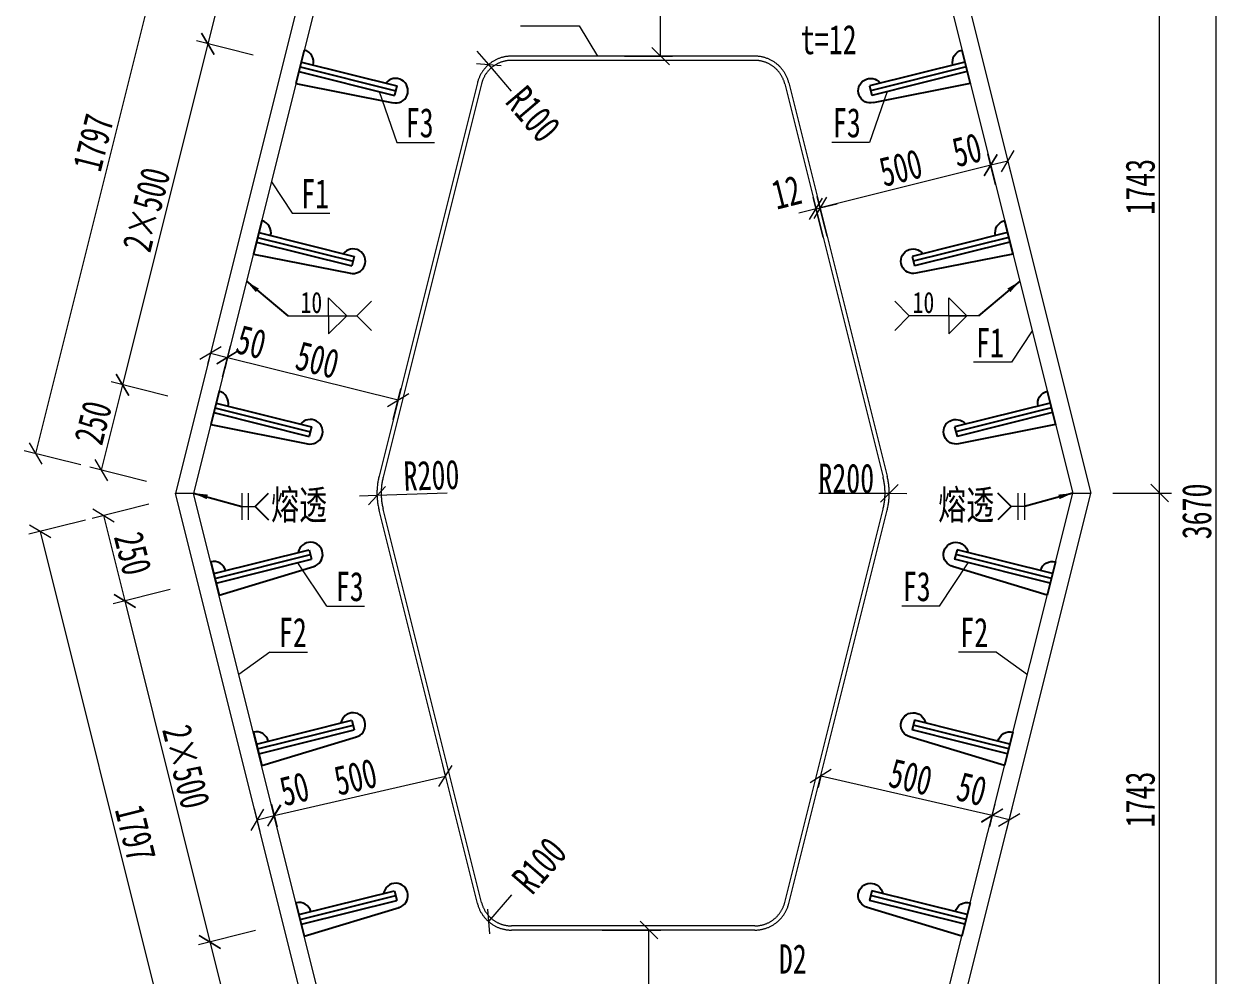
# Model space of a CAD drawing. Header units: millimetres. Extents: x -450182 to -147179, y 306993 to 695793.
# Drawn here: x -408475 to -405051, y 360109 to 362817 of the extents above; entities that cross this region are included whole.
import ezdxf
from ezdxf.enums import TextEntityAlignment as Align

# ---------------------------------------------------------------- set-up
doc = ezdxf.new("R2010")
doc.units = ezdxf.units.MM
doc.header["$PDMODE"] = 34
doc.linetypes.add('CENTER2', pattern=[28.575, 19.05, -3.175, 3.175, -3.175])
doc.layers.get('Defpoints').update_dxf_attribs({"color": 8})
for name, color, linetype, lineweight in [('标注', 4, 'Continuous', 13), ('横隔板', 6, 'CENTER2', 18), ('细实线', 4, 'Continuous', 15), ('钢板粗线', 1, 'Continuous', 25)]:
    doc.layers.add(name, color=color, linetype=linetype, lineweight=lineweight)
doc.layers.add('焊缝', color=7, linetype='Continuous')
doc.styles.add('111', font='仿宋_GB2312.ttf', dxfattribs={"width": 0.7})
doc.styles.add('SMEDI', font='仿宋_GB2312.ttf', dxfattribs={"width": 0.75})
doc.styles.get("Standard").update_dxf_attribs({"font": '仿宋_GB2312.ttf'})
doc.dimstyles.new('200', dxfattribs={"dimscale": 0, "dimtxt": 2.5, "dimasz": 1.5, "dimexe": 1, "dimexo": 1, "dimgap": 0.4, "dimtad": 1, "dimdec": 0, "dimdsep": 46, "dimtxsty": '111', "dimblk": 'OBLIQUE', "dimcen": 0, "dimclrd": 256, "dimclre": 256, "dimclrt": 256, "dimadec": 1, "dimazin": 2, "dimtfac": 1, "dimtdec": 0, "dimtmove": 2, "dimatfit": 3, "dimfxl": 4, "dimfxlon": 1, "dimtolj": 1, "dimlwd": -1, "dimlwe": -1, "dimarcsym": 0})
doc.dimstyles.new('MSteel_1.0_1.0', dxfattribs={"dimtxt": 3, "dimasz": 1.2, "dimexe": 1, "dimexo": 1, "dimgap": 1, "dimtad": 3, "dimtoh": 1, "dimdec": 0, "dimzin": 0, "dimdsep": 46, "dimtxsty": 'Standard', "dimblk": 'ARCHTICK', "dimcen": 0.09, "dimclrd": 3, "dimclre": 3, "dimadec": 0, "dimazin": 0, "dimtfac": 1, "dimtdec": 4, "dimtofl": 0, "dimtmove": 0, "dimatfit": 3, "dimfxl": 1, "dimtolj": 1, "dimtzin": 0, "dimarcsym": 0})

# ---------------------------------------------------------------- blocks, each defined once
blk = doc.blocks.new('_Oblique')
at = {"color": 0, "linetype": 'ByBlock', "lineweight": -2}
blk.add_line((-0.5, -0.5), (0.5, 0.5), dxfattribs=at)
blk = doc.blocks.new('*D693')
at = {"layer": 'Defpoints', "color": 0, "transparency": 16777216}
for p in [(-407637.2, 363635), (-407637.2, 363412.1), (-407992.8, 361668.7)]:
    blk.add_point(p, dxfattribs=at)
at = {"layer": '细实线', "transparency": 16777216}
for p, q in [((-407992.8, 363501.7), (-407992.8, 363668.3)), ((-407637.2, 363501.7), (-407637.2, 363668.3)), ((-407992.8, 363635), (-407637.2, 363635))]:
    blk.add_line(p, q, dxfattribs=at)
at = {"layer": '细实线', "transparency": 16777216, "xscale": 49.99999999999995, "yscale": 49.99999999999995, "zscale": 49.99999999999995, "rotation": 180}
blk.add_blockref('_Oblique', (-407992.8, 363635), dxfattribs=at)
at = {"layer": '细实线', "transparency": 16777216, "xscale": 49.99999999999995, "yscale": 49.99999999999995, "zscale": 49.99999999999995}
blk.add_blockref('_Oblique', (-407637.2, 363635), dxfattribs=at)
at = {"layer": '细实线', "transparency": 16777216, "insert": (-407815, 363690), "char_height": 83.33, "attachment_point": 5, "style": '111'}
blk.add_mtext('\\A1;356', dxfattribs=at)
blk = doc.blocks.new('*D694')
at = {"layer": 'Defpoints', "color": 0, "transparency": 16777216}
for p in [(-405492.9, 363635), (-405848.7, 363412.1), (-405492.9, 361669.1)]:
    blk.add_point(p, dxfattribs=at)
at = {"layer": '细实线', "transparency": 16777216}
for p, q in [((-405848.7, 363501.7), (-405848.7, 363668.3)), ((-405492.9, 363501.7), (-405492.9, 363668.3)), ((-405848.7, 363635), (-405492.9, 363635))]:
    blk.add_line(p, q, dxfattribs=at)
at = {"layer": '细实线', "transparency": 16777216, "xscale": 49.99999999999995, "yscale": 49.99999999999995, "zscale": 49.99999999999995, "rotation": 180}
blk.add_blockref('_Oblique', (-405848.7, 363635), dxfattribs=at)
at = {"layer": '细实线', "transparency": 16777216, "xscale": 49.99999999999995, "yscale": 49.99999999999995, "zscale": 49.99999999999995}
blk.add_blockref('_Oblique', (-405492.9, 363635), dxfattribs=at)
at = {"layer": '细实线', "transparency": 16777216, "insert": (-405670.8, 363690), "char_height": 83.33, "attachment_point": 5, "style": '111'}
blk.add_mtext('\\A1;356', dxfattribs=at)
blk = doc.blocks.new('*D695')
at = {"layer": 'Defpoints', "color": 0, "transparency": 16777216}
for p in [(-405492.9, 361482.6), (-405245.6, 361482.6), (-405928.7, 359739.6)]:
    blk.add_point(p, dxfattribs=at)
at = {"layer": '细实线', "transparency": 16777216}
for p, q in [((-405378.9, 361482.6), (-405212.3, 361482.6)), ((-405245.6, 359739.6), (-405245.6, 361482.6)), ((-405378.9, 359739.6), (-405212.3, 359739.6))]:
    blk.add_line(p, q, dxfattribs=at)
at = {"layer": '细实线', "transparency": 16777216, "xscale": 49.99999999999995, "yscale": 49.99999999999995, "zscale": 49.99999999999995}
for p, rotation in [((-405245.6, 361482.6), 90), ((-405245.6, 359739.6), 270)]:
    blk.add_blockref('_Oblique', p, dxfattribs=dict(at, rotation=rotation))
at = {"layer": '细实线', "transparency": 16777216, "insert": (-405300.6, 360611.1), "char_height": 83.33, "attachment_point": 5, "rotation": 90, "style": '111'}
blk.add_mtext('\\A1;1743', dxfattribs=at)
blk = doc.blocks.new('*D696')
at = {"layer": 'Defpoints', "color": 0, "transparency": 16777216}
for p in [(-405928.7, 363225.6), (-405245.6, 363225.6), (-405492.9, 361482.6)]:
    blk.add_point(p, dxfattribs=at)
at = {"layer": '细实线', "transparency": 16777216}
for p, q in [((-405378.9, 363225.6), (-405212.3, 363225.6)), ((-405245.6, 361482.6), (-405245.6, 363225.6)), ((-405378.9, 361482.6), (-405212.3, 361482.6))]:
    blk.add_line(p, q, dxfattribs=at)
at = {"layer": '细实线', "transparency": 16777216, "xscale": 49.99999999999995, "yscale": 49.99999999999995, "zscale": 49.99999999999995}
for p, rotation in [((-405245.6, 363225.6), 90), ((-405245.6, 361482.6), 270)]:
    blk.add_blockref('_Oblique', p, dxfattribs=dict(at, rotation=rotation))
at = {"layer": '细实线', "transparency": 16777216, "insert": (-405300.6, 362354.1), "char_height": 83.33, "attachment_point": 5, "rotation": 90, "style": '111'}
blk.add_mtext('\\A1;1743', dxfattribs=at)
blk = doc.blocks.new('*D744')
at = {"layer": 'Defpoints', "color": 0, "transparency": 16777216}
for p in [(-406801, 363225.6), (-406664.6, 363225.6), (-406801, 362725.6)]:
    blk.add_point(p, dxfattribs=at)
at = {"layer": '细实线', "transparency": 16777216}
for p, q in [((-406767.6, 363225.6), (-406631.3, 363225.6)), ((-406664.6, 362725.6), (-406664.6, 363225.6)), ((-406767.6, 362725.6), (-406631.3, 362725.6))]:
    blk.add_line(p, q, dxfattribs=at)
at = {"layer": '细实线', "transparency": 16777216, "xscale": 49.99999999999995, "yscale": 49.99999999999995, "zscale": 49.99999999999995}
for p, rotation in [((-406664.6, 363225.6), 90), ((-406664.6, 362725.6), 270)]:
    blk.add_blockref('_Oblique', p, dxfattribs=dict(at, rotation=rotation))
at = {"layer": '细实线', "transparency": 16777216, "insert": (-406719.6, 362975.6), "char_height": 83.33, "attachment_point": 5, "rotation": 90, "style": '111'}
blk.add_mtext('\\A1;500', dxfattribs=at)
blk = doc.blocks.new('*D746')
at = {"layer": 'Defpoints', "color": 0, "transparency": 16777216}
for p in [(-406883.9, 360239.6), (-406697.8, 360239.6), (-406883.9, 359739.6)]:
    blk.add_point(p, dxfattribs=at)
at = {"layer": '细实线', "transparency": 16777216}
for p, q in [((-406831.2, 360239.6), (-406664.5, 360239.6)), ((-406697.8, 359739.6), (-406697.8, 360239.6)), ((-406831.2, 359739.6), (-406664.5, 359739.6))]:
    blk.add_line(p, q, dxfattribs=at)
at = {"layer": '细实线', "transparency": 16777216, "xscale": 49.99999999999995, "yscale": 49.99999999999995, "zscale": 49.99999999999995}
for p, rotation in [((-406697.8, 360239.6), 90), ((-406697.8, 359739.6), 270)]:
    blk.add_blockref('_Oblique', p, dxfattribs=dict(at, rotation=rotation))
at = {"layer": '细实线', "transparency": 16777216, "insert": (-406752.8, 359989.6), "char_height": 83.33, "attachment_point": 5, "rotation": 90, "style": '111'}
blk.add_mtext('\\A1;500', dxfattribs=at)
blk = doc.blocks.new('*D770')
at = {"layer": 'Defpoints', "color": 0, "transparency": 16777216}
for p in [(-407940.2, 361899.8), (-407896.4, 361868.8), (-407891.7, 361887.7)]:
    blk.add_point(p, dxfattribs=at)
at = {"layer": '细实线', "transparency": 16777216}
for p, q in [((-407944.9, 361880.9), (-407953, 361848.6)), ((-407944.9, 361880.9), (-407896.4, 361868.8)), ((-407896.4, 361868.8), (-407904.4, 361836.5))]:
    blk.add_line(p, q, dxfattribs=at)
at = {"layer": '细实线', "transparency": 16777216, "xscale": 50, "yscale": 50, "zscale": 50}
for p, rotation in [((-407944.9, 361880.9), 165.9637565320735), ((-407896.4, 361868.8), 345.9637565320735)]:
    blk.add_blockref('_Oblique', p, dxfattribs=dict(at, rotation=rotation))
at = {"layer": '细实线', "transparency": 16777216, "insert": (-407828.8, 361912.4), "char_height": 83.33, "attachment_point": 5, "rotation": 345.9638, "style": '111'}
blk.add_mtext('\\A1;50', dxfattribs=at)
blk = doc.blocks.new('*D771')
at = {"layer": 'Defpoints', "color": 0, "transparency": 16777216}
for p in [(-407779.7, 360629.8), (-407828.2, 360617.7), (-407763.6, 360565.4)]:
    blk.add_point(p, dxfattribs=at)
at = {"layer": '细实线', "transparency": 16777216}
for p, q in [((-407771.6, 360597.5), (-407755.6, 360533.1)), ((-407820.1, 360585.3), (-407804.1, 360521)), ((-407812.1, 360553.3), (-407763.6, 360565.4))]:
    blk.add_line(p, q, dxfattribs=at)
at = {"layer": '细实线', "transparency": 16777216, "xscale": 50, "yscale": 50, "zscale": 50}
for p, rotation in [((-407763.6, 360565.4), 14.03624346797501), ((-407812.1, 360553.3), 194.036243467975)]:
    blk.add_blockref('_Oblique', p, dxfattribs=dict(at, rotation=rotation))
at = {"layer": '细实线', "transparency": 16777216, "insert": (-407706.1, 360640.9), "char_height": 83.33, "attachment_point": 5, "rotation": 14.0362, "style": '111'}
blk.add_mtext('\\A1;50', dxfattribs=at)
blk = doc.blocks.new('28-280加劲 有过焊孔')
at = {"layer": 'Defpoints'}
blk.add_line((0, 0), (0, -280), dxfattribs=at)
at = {"layer": '钢板粗线'}
for p, q in [((49, 0), (-49, 0)), ((-49, 0), (-35, -281.2)), ((-14, 0), (-14, -280)), ((14, 0), (14, -280)), ((14, -280), (-14, -280))]:
    blk.add_line(p, q, dxfattribs=at)
for centre, start, end in [((14, 0), 270, 0), ((0, -280), 180, 66.4218)]:
    blk.add_arc(centre, 35, start, end, dxfattribs=at)
blk = doc.blocks.new('*D772')
at = {"layer": 'Defpoints', "color": 0, "transparency": 16777216}
for p in [(-407276.3, 360677.6), (-407276.3, 360677.6), (-407763.6, 360565.4)]:
    blk.add_point(p, dxfattribs=at)
at = {"layer": '细实线', "transparency": 16777216}
for p, q in [((-407276.3, 360677.6), (-407283.8, 360710.1)), ((-407763.6, 360565.4), (-407276.3, 360677.6)), ((-407763.6, 360565.4), (-407771.1, 360597.9))]:
    blk.add_line(p, q, dxfattribs=at)
at = {"layer": '细实线', "transparency": 16777216, "xscale": 49.99999999999995, "yscale": 49.99999999999995, "zscale": 49.99999999999995}
for p, rotation in [((-407276.3, 360677.6), 12.96835981624761), ((-407763.6, 360565.4), 192.9683598162476)]:
    blk.add_blockref('_Oblique', p, dxfattribs=dict(at, rotation=rotation))
at = {"layer": '细实线', "transparency": 16777216, "insert": (-407532.3, 360675.1), "char_height": 83.33, "attachment_point": 5, "rotation": 12.9684, "style": '111'}
blk.add_mtext('\\A1;500', dxfattribs=at)
blk = doc.blocks.new('*D773')
at = {"layer": 'Defpoints', "color": 0, "transparency": 16777216}
for p in [(-407918.3, 361781.1), (-407411.3, 361747.6), (-407433.2, 361659.8)]:
    blk.add_point(p, dxfattribs=at)
at = {"layer": '标注', "transparency": 16777216}
for p, q in [((-407910.2, 361813.4), (-407888.3, 361901.2)), ((-407896.4, 361868.8), (-407411.3, 361747.6)), ((-407425.1, 361692.1), (-407403.2, 361779.9))]:
    blk.add_line(p, q, dxfattribs=at)
at = {"layer": '标注', "transparency": 16777216, "xscale": 49.99999999999987, "yscale": 49.99999999999987, "zscale": 49.99999999999987}
for p, rotation in [((-407896.4, 361868.8), 165.9637565320751), ((-407411.3, 361747.6), 345.9637565320751)]:
    blk.add_blockref('_Oblique', p, dxfattribs=dict(at, rotation=rotation))
at = {"layer": '标注', "transparency": 16777216, "insert": (-407640.5, 361861.5), "char_height": 83.33, "attachment_point": 5, "rotation": 345.9638, "style": '111'}
blk.add_mtext('\\A1;500', dxfattribs=at)
blk = doc.blocks.new('*D774')
at = {"layer": 'Defpoints', "color": 0, "transparency": 16777216}
for p in [(-405682.3, 362446), (-405730.8, 362433.9), (-405726, 362415.1)]:
    blk.add_point(p, dxfattribs=at)
at = {"layer": '细实线', "transparency": 16777216}
for p, q in [((-405677.5, 362427.2), (-405726, 362415.1)), ((-405726, 362415.1), (-405718, 362382.7)), ((-405677.5, 362427.2), (-405669.5, 362394.9))]:
    blk.add_line(p, q, dxfattribs=at)
at = {"layer": '细实线', "transparency": 16777216, "xscale": 50, "yscale": 50, "zscale": 50}
for p, rotation in [((-405726, 362415.1), 194.0362434679103), ((-405677.5, 362427.2), 14.03624346791034)]:
    blk.add_blockref('_Oblique', p, dxfattribs=dict(at, rotation=rotation))
at = {"layer": '细实线', "transparency": 16777216, "insert": (-405793.6, 362458.7), "char_height": 83.33, "attachment_point": 5, "rotation": 14.0362, "style": '111'}
blk.add_mtext('\\A1;50', dxfattribs=at)
blk = doc.blocks.new('*D775')
at = {"layer": 'Defpoints', "color": 0, "transparency": 16777216}
for p in [(-405706.1, 360629.8), (-405657.6, 360617.7), (-405722.2, 360565.4)]:
    blk.add_point(p, dxfattribs=at)
at = {"layer": '细实线', "transparency": 16777216}
for p, q in [((-405714.2, 360597.5), (-405730.3, 360533.1)), ((-405673.7, 360553.3), (-405722.2, 360565.4)), ((-405665.7, 360585.3), (-405681.8, 360521))]:
    blk.add_line(p, q, dxfattribs=at)
at = {"layer": '细实线', "transparency": 16777216, "xscale": 50, "yscale": 50, "zscale": 50}
for p, rotation in [((-405722.2, 360565.4), 165.963756532025), ((-405673.7, 360553.3), 345.963756532025)]:
    blk.add_blockref('_Oblique', p, dxfattribs=dict(at, rotation=rotation))
at = {"layer": '细实线', "transparency": 16777216, "insert": (-405779.8, 360640.9), "char_height": 83.33, "attachment_point": 5, "rotation": 345.9638, "style": '111'}
blk.add_mtext('\\A1;50', dxfattribs=at)
blk = doc.blocks.new('*D776')
at = {"layer": 'Defpoints', "color": 0, "transparency": 16777216}
for p in [(-406209.5, 360677.6), (-406209.5, 360677.6), (-405722.2, 360565.4)]:
    blk.add_point(p, dxfattribs=at)
at = {"layer": '细实线', "transparency": 16777216}
for p, q in [((-406209.5, 360677.6), (-406217, 360645.2)), ((-405722.2, 360565.4), (-406209.5, 360677.6)), ((-405722.2, 360565.4), (-405729.7, 360532.9))]:
    blk.add_line(p, q, dxfattribs=at)
at = {"layer": '细实线', "transparency": 16777216, "xscale": 49.99999999999995, "yscale": 49.99999999999995, "zscale": 49.99999999999995}
for p, rotation in [((-406209.5, 360677.6), 167.0316401837524), ((-405722.2, 360565.4), 347.0316401837524)]:
    blk.add_blockref('_Oblique', p, dxfattribs=dict(at, rotation=rotation))
at = {"layer": '细实线', "transparency": 16777216, "insert": (-405953.5, 360675.1), "char_height": 83.33, "attachment_point": 5, "rotation": 347.0316, "style": '111'}
blk.add_mtext('\\A1;500', dxfattribs=at)
blk = doc.blocks.new('*D777')
at = {"layer": 'Defpoints', "color": 0, "transparency": 16777216}
for p in [(-405704.1, 362327.3), (-406211.1, 362293.8), (-406189.2, 362206.1)]:
    blk.add_point(p, dxfattribs=at)
at = {"layer": '标注', "transparency": 16777216}
for p, q in [((-405712.2, 362359.7), (-405734.1, 362447.4)), ((-405726, 362415.1), (-406211.1, 362293.8)), ((-406197.3, 362238.4), (-406219.2, 362326.1))]:
    blk.add_line(p, q, dxfattribs=at)
at = {"layer": '标注', "transparency": 16777216, "xscale": 49.99999999999987, "yscale": 49.99999999999987, "zscale": 49.99999999999987}
for p, rotation in [((-405726, 362415.1), 14.03624346792649), ((-406211.1, 362293.8), 194.0362434679265)]:
    blk.add_blockref('_Oblique', p, dxfattribs=dict(at, rotation=rotation))
at = {"layer": '标注', "transparency": 16777216, "insert": (-405981.9, 362407.8), "char_height": 83.33, "attachment_point": 5, "rotation": 14.0362, "style": '111'}
blk.add_mtext('\\A1;500', dxfattribs=at)
blk = doc.blocks.new('*D789')
at = {"layer": 'Defpoints', "color": 0, "transparency": 16777216}
for p in [(-407689.8, 362695.2), (-408195.1, 361790.8), (-407932.3, 361725.1)]:
    blk.add_point(p, dxfattribs=at)
at = {"layer": '标注', "transparency": 16777216}
for p, q in [((-407952.6, 362761), (-408195.1, 361790.8)), ((-407823.2, 362728.6), (-407984.9, 362769)), ((-408065.8, 361758.5), (-408227.5, 361798.9))]:
    blk.add_line(p, q, dxfattribs=at)
at = {"layer": '标注', "transparency": 16777216, "xscale": 50, "yscale": 50, "zscale": 50}
for p, rotation in [((-407952.6, 362761), 75.96375653227327), ((-408195.1, 361790.8), 255.9637565322733)]:
    blk.add_blockref('_Oblique', p, dxfattribs=dict(at, rotation=rotation))
at = {"layer": '标注', "transparency": 16777216, "insert": (-408127.2, 362289.2), "char_height": 83.33, "attachment_point": 5, "rotation": 75.9638, "style": '111'}
blk.add_mtext('\\A1;2×500', dxfattribs=at)
blk = doc.blocks.new('*D790')
at = {"layer": 'Defpoints', "color": 0, "transparency": 16777216}
for p in [(-407932.3, 361725.1), (-408255.8, 361548.3), (-407992.9, 361482.6)]:
    blk.add_point(p, dxfattribs=at)
at = {"layer": '标注', "transparency": 16777216}
for p, q in [((-408195.1, 361790.8), (-408255.8, 361548.3)), ((-408065.8, 361758.5), (-408227.5, 361798.9)), ((-408126.4, 361515.9), (-408288.1, 361556.4))]:
    blk.add_line(p, q, dxfattribs=at)
at = {"layer": '标注', "transparency": 16777216, "xscale": 50, "yscale": 50, "zscale": 50}
for p, rotation in [((-408195.1, 361790.8), 75.96375653126464), ((-408255.8, 361548.3), 255.9637565312646)]:
    blk.add_blockref('_Oblique', p, dxfattribs=dict(at, rotation=rotation))
at = {"layer": '标注', "transparency": 16777216, "insert": (-408278.8, 361682.9), "char_height": 83.33, "attachment_point": 5, "rotation": 75.9638, "style": '111'}
blk.add_mtext('\\A1;250', dxfattribs=at)
blk = doc.blocks.new('*D791')
at = {"layer": 'Defpoints', "color": 0, "transparency": 16777216}
for p in [(-407992.9, 361482.6), (-407932.3, 361240), (-408188.7, 361175.9)]:
    blk.add_point(p, dxfattribs=at)
at = {"layer": '标注', "transparency": 16777216}
for p, q in [((-408120, 361450.8), (-408281.7, 361410.4)), ((-408249.4, 361418.5), (-408188.7, 361175.9)), ((-408059.4, 361208.3), (-408221.1, 361167.8))]:
    blk.add_line(p, q, dxfattribs=at)
at = {"layer": '标注', "transparency": 16777216, "xscale": 50, "yscale": 50, "zscale": 50}
for p, rotation in [((-408249.4, 361418.5), 104.0362434683342), ((-408188.7, 361175.9), 284.0362434683342)]:
    blk.add_blockref('_Oblique', p, dxfattribs=dict(at, rotation=rotation))
at = {"layer": '标注', "transparency": 16777216, "insert": (-408165.7, 361310.5), "char_height": 83.33, "attachment_point": 5, "rotation": 284.0362, "style": '111'}
blk.add_mtext('\\A1;250', dxfattribs=at)
blk = doc.blocks.new('*D792')
at = {"layer": 'Defpoints', "color": 0, "transparency": 16777216}
for p in [(-407932.3, 361240), (-407689.8, 360269.9), (-407946.2, 360205.8)]:
    blk.add_point(p, dxfattribs=at)
at = {"layer": '标注', "transparency": 16777216}
for p, q in [((-408059.4, 361208.3), (-408221.1, 361167.8)), ((-408188.7, 361175.9), (-407946.2, 360205.8)), ((-407816.8, 360238.1), (-407978.5, 360197.7))]:
    blk.add_line(p, q, dxfattribs=at)
at = {"layer": '标注', "transparency": 16777216, "xscale": 50, "yscale": 50, "zscale": 50}
for p, rotation in [((-408188.7, 361175.9), 104.036243467687), ((-407946.2, 360205.8), 284.0362434676871)]:
    blk.add_blockref('_Oblique', p, dxfattribs=dict(at, rotation=rotation))
at = {"layer": '标注', "transparency": 16777216, "insert": (-408014.1, 360704.2), "char_height": 83.33, "attachment_point": 5, "rotation": 284.0362, "style": '111'}
blk.add_mtext('\\A1;2×500', dxfattribs=at)
blk = doc.blocks.new('*D1041')
at = {"layer": 'Defpoints', "color": 0, "transparency": 16777216}
for p in [(-407153.5, 362701.7), (-407088.7, 362625.6)]:
    blk.add_point(p, dxfattribs=at)
at = {"layer": '标注', "transparency": 16777216}
for p, q in [((-407153.5, 362701.7), (-407186, 362739.8)), ((-407088.7, 362625.6), (-407153.5, 362701.7))]:
    blk.add_line(p, q, dxfattribs=at)
at = {"layer": '标注', "transparency": 16777216, "xscale": 50, "yscale": 50, "zscale": 50, "rotation": 310.4205768838586}
blk.add_blockref('_Oblique', (-407153.5, 362701.7), dxfattribs=at)
at = {"layer": '标注', "transparency": 16777216, "insert": (-407027.1, 362560.6), "char_height": 83.33, "attachment_point": 5, "rotation": 310.4206, "style": '111'}
blk.add_mtext('\\A1;R100', dxfattribs=at)
blk = doc.blocks.new('*D1042')
at = {"layer": 'Defpoints', "color": 0, "transparency": 16777216}
for p in [(-407088.7, 360339.6), (-407154.1, 360263.9)]:
    blk.add_point(p, dxfattribs=at)
at = {"layer": '标注', "transparency": 16777216}
blk.add_line((-407088.7, 360339.6), (-407154.1, 360263.9), dxfattribs=at)
at = {"layer": '标注', "transparency": 16777216, "xscale": 50, "yscale": 50, "zscale": 50, "rotation": 229.1488199984443}
blk.add_blockref('_Oblique', (-407154.1, 360263.9), dxfattribs=at)
at = {"layer": '标注', "transparency": 16777216, "insert": (-407009.3, 360423.2), "char_height": 83.33, "attachment_point": 5, "rotation": 49.1488, "style": '111'}
blk.add_mtext('\\A1;R100', dxfattribs=at)
blk = doc.blocks.new('*D1045')
at = {"layer": 'Defpoints', "color": 0, "transparency": 16777216}
for p in [(-407557.2, 363225.6), (-407952.6, 362761), (-407689.8, 362695.2)]:
    blk.add_point(p, dxfattribs=at)
at = {"layer": '标注', "transparency": 16777216}
for p, q in [((-407690.7, 363258.9), (-407852.3, 363299.4)), ((-407820, 363291.3), (-407952.6, 362761)), ((-407823.2, 362728.6), (-407984.9, 362769))]:
    blk.add_line(p, q, dxfattribs=at)
at = {"layer": '标注', "transparency": 16777216, "xscale": 50, "yscale": 50, "zscale": 50}
for p, rotation in [((-407820, 363291.3), 75.96375653207647), ((-407952.6, 362761), 255.9637565320765)]:
    blk.add_blockref('_Oblique', p, dxfattribs=dict(at, rotation=rotation))
at = {"layer": '标注', "transparency": 16777216, "insert": (-407939.7, 363039.5), "char_height": 83.33, "attachment_point": 5, "rotation": 75.9638, "style": '111'}
blk.add_mtext('\\A1;547', dxfattribs=at)
blk = doc.blocks.new('*D1046')
at = {"layer": 'Defpoints', "color": 0, "transparency": 16777216}
for p in [(-407557.2, 363225.6), (-408442.5, 361595), (-407992.9, 361482.6)]:
    blk.add_point(p, dxfattribs=at)
at = {"layer": '标注', "transparency": 16777216}
for p, q in [((-408006.8, 363338), (-408442.5, 361595)), ((-407877.4, 363305.6), (-408039.1, 363346.1)), ((-408313.2, 361562.6), (-408474.9, 361603.1))]:
    blk.add_line(p, q, dxfattribs=at)
at = {"layer": '标注', "transparency": 16777216, "xscale": 50, "yscale": 50, "zscale": 50}
for p, rotation in [((-408006.8, 363338), 75.96375653207352), ((-408442.5, 361595), 255.9637565320735)]:
    blk.add_blockref('_Oblique', p, dxfattribs=dict(at, rotation=rotation))
at = {"layer": '标注', "transparency": 16777216, "insert": (-408278, 362479.8), "char_height": 83.33, "attachment_point": 5, "rotation": 75.9638, "style": '111'}
blk.add_mtext('\\A1;1797', dxfattribs=at)
blk = doc.blocks.new('*D1047')
at = {"layer": 'Defpoints', "color": 0, "transparency": 16777216}
for p in [(-407992.9, 361482.6), (-407557.2, 359739.6), (-407993.6, 359630.5)]:
    blk.add_point(p, dxfattribs=at)
at = {"layer": '标注', "transparency": 16777216}
for p, q in [((-408300, 361405.8), (-408461.7, 361365.4)), ((-408429.4, 361373.5), (-407993.6, 359630.5)), ((-407864.3, 359662.8), (-408026, 359622.4))]:
    blk.add_line(p, q, dxfattribs=at)
at = {"layer": '标注', "transparency": 16777216, "xscale": 50, "yscale": 50, "zscale": 50}
for p, rotation in [((-408429.4, 361373.5), 104.0362434679265), ((-407993.6, 359630.5), 284.0362434679265)]:
    blk.add_blockref('_Oblique', p, dxfattribs=dict(at, rotation=rotation))
at = {"layer": '标注', "transparency": 16777216, "insert": (-408158.2, 360515.3), "char_height": 83.33, "attachment_point": 5, "rotation": 284.0362, "style": '111'}
blk.add_mtext('\\A1;1797', dxfattribs=at)
blk = doc.blocks.new('*D828')
at = {"layer": 'Defpoints', "color": 0, "transparency": 16777216}
for p in [(-407689.8, 360269.9), (-407557.2, 359739.6), (-407813.6, 359675.5)]:
    blk.add_point(p, dxfattribs=at)
at = {"layer": '标注', "transparency": 16777216}
for p, q in [((-407816.8, 360238.1), (-407978.5, 360197.7)), ((-407946.2, 360205.8), (-407813.6, 359675.5)), ((-407684.3, 359707.8), (-407846, 359667.4))]:
    blk.add_line(p, q, dxfattribs=at)
at = {"layer": '标注', "transparency": 16777216, "xscale": 50, "yscale": 50, "zscale": 50}
for p, rotation in [((-407946.2, 360205.8), 104.0362434649478), ((-407813.6, 359675.5), 284.0362434649478)]:
    blk.add_blockref('_Oblique', p, dxfattribs=dict(at, rotation=rotation))
at = {"layer": '标注', "transparency": 16777216, "insert": (-407826.5, 359954), "char_height": 83.33, "attachment_point": 5, "rotation": 284.0362, "style": '111'}
blk.add_mtext('\\A1;547', dxfattribs=at)
blk = doc.blocks.new('*D1048')
at = {"layer": 'Defpoints', "color": 0, "transparency": 16777216}
for p in [(-406211.1, 362293.8), (-406194.3, 362177.1), (-406182.7, 362180)]:
    blk.add_point(p, dxfattribs=at)
at = {"layer": '标注', "transparency": 16777216}
for p, q in [((-406202.4, 362209.5), (-406230.8, 362323.2)), ((-406190.8, 362212.4), (-406219.2, 362326.1)), ((-406211.1, 362293.8), (-406162.6, 362305.9)), ((-406222.8, 362290.9), (-406271.3, 362278.8)), ((-406222.8, 362290.9), (-406211.1, 362293.8))]:
    blk.add_line(p, q, dxfattribs=at)
at = {"layer": '标注', "transparency": 16777216, "xscale": 50, "yscale": 50, "zscale": 50}
for p, rotation in [((-406222.8, 362290.9), 14.03624346785902), ((-406211.1, 362293.8), 194.0362434678591)]:
    blk.add_blockref('_Oblique', p, dxfattribs=dict(at, rotation=rotation))
at = {"layer": '标注', "transparency": 16777216, "insert": (-406306.9, 362338.6), "char_height": 83.33, "attachment_point": 5, "rotation": 14.0362, "style": '111'}
blk.add_mtext('\\A1;12', dxfattribs=at)
blk = doc.blocks.new('*D1049')
at = {"layer": 'Defpoints', "color": 0, "transparency": 16777216}
for p in [(-405492.9, 363785.4), (-407992.9, 361482.6), (-405492.9, 361482.6)]:
    blk.add_point(p, dxfattribs=at)
at = {"layer": '标注', "transparency": 16777216}
for p, q in [((-407992.9, 363652.1), (-407992.9, 363818.8)), ((-405492.9, 363652.1), (-405492.9, 363818.8)), ((-407992.9, 363785.4), (-405492.9, 363785.4))]:
    blk.add_line(p, q, dxfattribs=at)
at = {"layer": '标注', "transparency": 16777216, "xscale": 50, "yscale": 50, "zscale": 50, "rotation": 180}
blk.add_blockref('_Oblique', (-407992.9, 363785.4), dxfattribs=at)
at = {"layer": '标注', "transparency": 16777216, "xscale": 50, "yscale": 50, "zscale": 50}
blk.add_blockref('_Oblique', (-405492.9, 363785.4), dxfattribs=at)
at = {"layer": '标注', "transparency": 16777216, "insert": (-406742.9, 363840.4), "char_height": 83.33, "attachment_point": 5, "style": '111'}
blk.add_mtext('\\A1;2500', dxfattribs=at)
blk = doc.blocks.new('*D829')
at = {"layer": 'Defpoints', "color": 0, "transparency": 16777216}
for p in [(-407637.2, 363448.4), (-407637.2, 363225.6), (-407992.8, 361482.2)]:
    blk.add_point(p, dxfattribs=at)
at = {"layer": '细实线', "transparency": 16777216}
for p, q in [((-407992.8, 363315.1), (-407992.8, 363481.7)), ((-407637.2, 363315.1), (-407637.2, 363481.7)), ((-407992.8, 363448.4), (-407637.2, 363448.4))]:
    blk.add_line(p, q, dxfattribs=at)
at = {"layer": '细实线', "transparency": 16777216, "xscale": 49.99999999999995, "yscale": 49.99999999999995, "zscale": 49.99999999999995, "rotation": 180}
blk.add_blockref('_Oblique', (-407992.8, 363448.4), dxfattribs=at)
at = {"layer": '细实线', "transparency": 16777216, "xscale": 49.99999999999995, "yscale": 49.99999999999995, "zscale": 49.99999999999995}
blk.add_blockref('_Oblique', (-407637.2, 363448.4), dxfattribs=at)
at = {"layer": '细实线', "transparency": 16777216, "insert": (-407815, 363503.4), "char_height": 83.33, "attachment_point": 5, "style": '111'}
blk.add_mtext('\\A1;356', dxfattribs=at)
blk = doc.blocks.new('*D830')
at = {"layer": 'Defpoints', "color": 0, "transparency": 16777216}
for p in [(-405492.9, 363448.4), (-405848.7, 363225.6), (-405492.9, 361482.6)]:
    blk.add_point(p, dxfattribs=at)
at = {"layer": '细实线', "transparency": 16777216}
for p, q in [((-405848.7, 363315.1), (-405848.7, 363481.7)), ((-405492.9, 363315.1), (-405492.9, 363481.7)), ((-405848.7, 363448.4), (-405492.9, 363448.4))]:
    blk.add_line(p, q, dxfattribs=at)
at = {"layer": '细实线', "transparency": 16777216, "xscale": 49.99999999999995, "yscale": 49.99999999999995, "zscale": 49.99999999999995, "rotation": 180}
blk.add_blockref('_Oblique', (-405848.7, 363448.4), dxfattribs=at)
at = {"layer": '细实线', "transparency": 16777216, "xscale": 49.99999999999995, "yscale": 49.99999999999995, "zscale": 49.99999999999995}
blk.add_blockref('_Oblique', (-405492.9, 363448.4), dxfattribs=at)
at = {"layer": '细实线', "transparency": 16777216, "insert": (-405670.8, 363503.4), "char_height": 83.33, "attachment_point": 5, "style": '111'}
blk.add_mtext('\\A1;356', dxfattribs=at)
blk = doc.blocks.new('*D1199')
at = {"layer": 'Defpoints', "color": 0, "transparency": 16777216}
for p in [(-407271.4, 361482.6), (-407471.3, 361475.6)]:
    blk.add_point(p, dxfattribs=at)
at = {"layer": '标注', "transparency": 16777216}
for p, q in [((-407271.4, 361482.6), (-407471.3, 361475.6)), ((-407471.3, 361475.6), (-407521.2, 361473.9))]:
    blk.add_line(p, q, dxfattribs=at)
at = {"layer": '标注', "transparency": 16777216, "xscale": 50, "yscale": 50, "zscale": 50, "rotation": 1.994477885568274}
blk.add_blockref('_Oblique', (-407471.3, 361475.6), dxfattribs=at)
at = {"layer": '标注', "transparency": 16777216, "insert": (-407316.4, 361533), "char_height": 83.33, "attachment_point": 5, "rotation": 1.9945, "style": '111'}
blk.add_mtext('\\A1;R200', dxfattribs=at)
blk = doc.blocks.new('*D1200')
at = {"layer": 'Defpoints', "color": 0, "transparency": 16777216}
for p in [(-406214.5, 361482.6), (-406014.5, 361482)]:
    blk.add_point(p, dxfattribs=at)
at = {"layer": '标注', "transparency": 16777216}
for p, q in [((-406214.5, 361482.6), (-406014.5, 361482)), ((-406014.5, 361482), (-405964.5, 361481.9))]:
    blk.add_line(p, q, dxfattribs=at)
at = {"layer": '标注', "transparency": 16777216, "xscale": 50, "yscale": 50, "zscale": 50, "rotation": 179.8500771699161}
blk.add_blockref('_Oblique', (-406014.5, 361482), dxfattribs=at)
at = {"layer": '标注', "transparency": 16777216, "insert": (-406136.8, 361524.3), "char_height": 83.33, "attachment_point": 5, "rotation": 359.8501, "style": '111'}
blk.add_mtext('\\A1;R200', dxfattribs=at)
blk = doc.blocks.new('_ArchTick')
at = {"color": 0, "linetype": 'ByBlock', "const_width": 0.15}
blk.add_lwpolyline([(-0.5, -0.5), (0.5, 0.5)], dxfattribs=at)
blk = doc.blocks.new('*D888')
at = {"layer": 'Defpoints', "color": 0, "transparency": 16777216}
for p in [(-405852.9, 363265.6), (-405084.8, 363265.6), (-405852.9, 359595.6)]:
    blk.add_point(p, dxfattribs=at)
at = {"layer": '细实线', "transparency": 16777216}
for p, q in [((-405218.1, 363265.6), (-405051.5, 363265.6)), ((-405084.8, 359595.6), (-405084.8, 363265.6)), ((-405218.1, 359595.6), (-405051.5, 359595.6))]:
    blk.add_line(p, q, dxfattribs=at)
at = {"layer": '细实线', "transparency": 16777216, "xscale": 49.99999999999995, "yscale": 49.99999999999995, "zscale": 49.99999999999995}
for p, rotation in [((-405084.8, 363265.6), 90), ((-405084.8, 359595.6), 270)]:
    blk.add_blockref('_Oblique', p, dxfattribs=dict(at, rotation=rotation))
at = {"layer": '细实线', "transparency": 16777216, "insert": (-405139.8, 361430.6), "char_height": 83.33, "attachment_point": 5, "rotation": 90, "style": '111'}
blk.add_mtext('\\A1;3670', dxfattribs=at)

msp = doc.modelspace()

# ---------------------------------------------------------------- linework, layer by layer
at = {"layer": '标注'}
for p, q in [((-407856, 361482.6), (-407856, 361407)), ((-407837.3, 361482.6), (-407837.3, 361407)), ((-405648.5, 361482.6), (-405648.5, 361407)), ((-405629.9, 361482.6), (-405629.9, 361407)), ((-407856, 361444.8), (-407817.5, 361444.8)), ((-405629.9, 361444.8), (-405668.3, 361444.8))]:
    msp.add_line(p, q, dxfattribs=at)
at = {"layer": '横隔板', "color": 2, "ltscale": 550}
for p, q in [((-407608.7, 363225.6), (-408044.5, 361482.6)), ((-407557.2, 363225.6), (-407992.9, 361482.6)), ((-405928.7, 363225.6), (-405492.9, 361482.6)), ((-405877.1, 363225.6), (-405441.4, 361482.6)), ((-406397.1, 362725.6), (-407088.7, 362725.6)), ((-406397.1, 362713.6), (-407088.7, 362713.6)), ((-407185.7, 362649.8), (-407465.4, 361531.1)), ((-407174.1, 362646.9), (-407453.8, 361528.2)), ((-406311.8, 362646.9), (-406032.1, 361528.2)), ((-406300.1, 362649.8), (-406020.4, 361531.1)), ((-407608.7, 359739.6), (-408044.5, 361482.6)), ((-408044.5, 361482.6), (-407992.9, 361482.6)), ((-407557.2, 359739.6), (-407992.9, 361482.6)), ((-405928.7, 359739.6), (-405492.9, 361482.6)), ((-405877.1, 359739.6), (-405441.4, 361482.6)), ((-405492.9, 361482.6), (-405441.4, 361482.6)), ((-407185.7, 360315.3), (-407465.4, 361434.1)), ((-407174.1, 360318.2), (-407453.8, 361437)), ((-406311.8, 360318.2), (-406032.1, 361437)), ((-406300.1, 360315.3), (-406020.4, 361434.1)), ((-406397.1, 360251.6), (-407088.7, 360251.6)), ((-406397.1, 360239.6), (-407088.7, 360239.6))]:
    msp.add_line(p, q, dxfattribs=at)
for centre, radius, start, end in [((-407088.7, 362625.6), 100, 90, 165.9638), ((-407088.7, 362625.6), 88, 90, 165.9638), ((-406397.1, 362625.6), 100, 14.0362, 90), ((-406397.1, 362625.6), 88, 14.0362, 90), ((-407271.4, 361482.6), 200, 165.9638, 194.0362), ((-407271.4, 361482.6), 188, 165.9638, 194.0362), ((-406214.5, 361482.6), 188, 345.9638, 14.0362), ((-406214.5, 361482.6), 200, 345.9638, 14.0362), ((-407088.7, 360339.6), 100, 194.0362, 270), ((-407088.7, 360339.6), 88, 194.0362, 270), ((-406397.1, 360339.6), 88, 270, 345.9638), ((-406397.1, 360339.6), 100, 270, 345.9638)]:
    msp.add_arc(centre, radius, start, end, dxfattribs=at)
at = {"layer": '焊缝', "color": 4}
for p, q in [((-407992.9, 361482.6), (-407856, 361444.8)), ((-407817.5, 361444.8), (-407779.7, 361482.6)), ((-405668.3, 361444.8), (-405706.1, 361482.6)), ((-405492.9, 361482.6), (-405629.9, 361444.8)), ((-407817.5, 361444.8), (-407779.7, 361407)), ((-405668.3, 361444.8), (-405706.1, 361407))]:
    msp.add_line(p, q, dxfattribs=at)
for points in [[(-407955.7, 361465.3), (-407952.1, 361478.3), (-407992.9, 361482.6)], [(-405530.2, 361465.3), (-405533.8, 361478.3), (-405492.9, 361482.6)]]:
    msp.add_solid(points, dxfattribs=at)
at = {"layer": '细实线'}
for p, q in [((-407063.6, 362812.2), (-406896.5, 362812.2)), ((-406896.5, 362812.2), (-406844.6, 362725.6)), ((-407465, 362624.6), (-407415.2, 362480.4)), ((-406020.9, 362624.6), (-406070.7, 362480.4)), ((-407415.2, 362480.4), (-407307.9, 362480.4)), ((-406070.7, 362480.4), (-406178, 362480.4)), ((-407771.6, 362368), (-407712.6, 362278.6)), ((-407712.6, 362278.6), (-407605.3, 362278.6)), ((-407608.8, 361987.1), (-407608.8, 362038.4)), ((-407557.5, 361987.1), (-407608.8, 362038.4)), ((-407528.4, 361987.1), (-407486.7, 362028.8)), ((-405957.5, 361987.1), (-405999.1, 362028.8)), ((-405845, 361987.1), (-405845, 362038.4)), ((-405793.7, 361987.1), (-405845, 362038.4)), ((-407724.7, 361987.1), (-407528.4, 361987.1)), ((-407608.8, 361987.1), (-407608.8, 361935.8)), ((-407557.5, 361987.1), (-407608.8, 361935.8)), ((-407585.6, 361987.1), (-407534.3, 361987.1)), ((-407585.6, 361987.1), (-407534.3, 361987.1)), ((-407528.4, 361987.1), (-407486.7, 361945.5)), ((-405957.5, 361987.1), (-405999.1, 361945.5)), ((-405761.1, 361987.1), (-405957.5, 361987.1)), ((-405845, 361987.1), (-405793.7, 361987.1)), ((-405845, 361987.1), (-405845, 361935.8)), ((-405845, 361987.1), (-405793.7, 361987.1)), ((-405793.7, 361987.1), (-405845, 361935.8)), ((-405608.3, 361944.2), (-405667.3, 361854.9)), ((-405667.3, 361854.9), (-405774.6, 361854.9)), ((-407613.9, 361161.2), (-407696.2, 361284.6)), ((-405872, 361161.2), (-405789.7, 361284.6)), ((-407613.9, 361161.2), (-407506.6, 361161.2)), ((-405872, 361161.2), (-405979.2, 361161.2)), ((-407775.8, 361030.5), (-407864, 360967)), ((-407775.8, 361030.5), (-407668.5, 361030.5)), ((-405710, 361030.5), (-405817.3, 361030.5)), ((-405710, 361030.5), (-405621.8, 360967))]:
    msp.add_line(p, q, dxfattribs=at)

# ---------------------------------------------------------------- block references
for p, rotation in [((-407689.8, 362695.2), 75.96375653227747), ((-407811, 362210.2), 75.96375653227747), ((-407932.3, 361725.1), 75.96375653227747), ((-407932.3, 361240), 104.0362434683251), ((-407811, 360755), 104.0362434683251), ((-407689.8, 360269.9), 104.0362434683251)]:
    msp.add_blockref('28-280加劲 有过焊孔', p, dxfattribs=dict(at, rotation=rotation))
at = {"layer": '细实线', "xscale": -1}
for p, rotation in [((-405796.1, 362695.2), 284.0362434677225), ((-405674.8, 362210.2), 284.0362434677225), ((-405553.6, 361725.1), 284.0362434677225), ((-405553.6, 361240), 255.9637565316749), ((-405674.8, 360755), 255.9637565316749), ((-405796.1, 360269.9), 255.9637565316749)]:
    msp.add_blockref('28-280加劲 有过焊孔', p, dxfattribs=dict(at, rotation=rotation))

# ---------------------------------------------------------------- texts
at = {"layer": '细实线', "width": 0.7}
for s, p in [('t=12', (-406266.1, 362731.2)), ('F3', (-407389.6, 362494.6)), ('F3', (-406174.8, 362494.6)), ('F1', (-407687, 362292.7)), ('F1', (-405767.7, 361869)), ('熔透', (-407772.5, 361407.7)), ('熔透', (-405875.4, 361407.7)), ('F3', (-407588.3, 361175.4)), ('F3', (-405976.1, 361175.4)), ('F2', (-407750.2, 361044.6)), ('F2', (-405812.5, 361044.6)), ('D2', (-406328.5, 360115.9))]:
    msp.add_text(s, height=83.33, dxfattribs=at).set_placement(p)
at = {"layer": '细实线', "style": 'SMEDI', "width": 0.75}
for p in [(-407688.4, 362025.1), (-405947.8, 362025.1)]:
    msp.add_text('10', height=60, dxfattribs=at).set_placement(p, align=Align.MIDDLE_LEFT)

# ---------------------------------------------------------------- dimensions: what is measured, and where the dimension line sits
at = {"layer": '标注'}
dim = msp.add_linear_dim(base=(-405492.9, 363785.4), p1=(-407992.9, 361482.6), p2=(-405492.9, 361482.6), dimstyle='200', override={"dimscale": 33.333333, "dimarcsym": 1}, dxfattribs=at)
dim.commit()
dim.dimension.update_dxf_attribs({"geometry": '*D1049', "text_midpoint": (-406742.9, 363840.4)})
for p1, p2, distance, picture, middle in [((-407557.2, 363225.6), (-407992.9, 361482.6), -463.5, '*D1046', (-408278, 362479.8)), ((-407557.2, 363225.6), (-407689.8, 362695.2), -270.9, '*D1045', (-407939.7, 363039.5)), ((-405704.1, 362327.3), (-406189.2, 362206.1), -90.4, '*D777', (-405981.9, 362407.8)), ((-407918.3, 361781.1), (-407433.2, 361659.8), 90.4, '*D773', (-407640.5, 361861.5)), ((-407932.3, 361725.1), (-407992.9, 361482.6), -270.9, '*D790', (-408278.8, 361682.9)), ((-407992.9, 361482.6), (-407557.2, 359739.6), -449.9, '*D1047', (-408158.2, 360515.3)), ((-407992.9, 361482.6), (-407932.3, 361240), -264.3, '*D791', (-408165.7, 361310.5)), ((-407689.8, 360269.9), (-407557.2, 359739.6), -264.3, '*D828', (-407826.5, 359954))]:
    dim = msp.add_aligned_dim(p1=p1, p2=p2, distance=distance, dimstyle='200', override={"dimscale": 33.333333, "dimarcsym": 1}, dxfattribs=at)
    dim.commit()
    dim.dimension.update_dxf_attribs({"geometry": picture, "text_midpoint": middle})
for p1, p2, distance, picture, middle in [((-407689.8, 362695.2), (-407932.3, 361725.1), -270.9, '*D789', (-408127.2, 362289.2)), ((-407932.3, 361240), (-407689.8, 360269.9), -264.3, '*D792', (-408014.1, 360704.2))]:
    dim = msp.add_aligned_dim(p1=p1, p2=p2, distance=distance, text='2×500', dimstyle='200', override={"dimscale": 33.333333, "dimarcsym": 1}, dxfattribs=at)
    dim.commit()
    dim.dimension.update_dxf_attribs({"geometry": picture, "text_midpoint": middle})
for center, mpoint, picture, middle in [((-407088.7, 362625.6), (-407153.5, 362701.7), '*D1041', (-407027.1, 362560.6)), ((-407271.4, 361482.6), (-407471.3, 361475.6), '*D1199', (-407316.4, 361533)), ((-406214.5, 361482.6), (-406014.5, 361482), '*D1200', (-406136.8, 361524.3)), ((-407088.7, 360339.6), (-407154.1, 360263.9), '*D1042', (-407009.3, 360423.2))]:
    dim = msp.add_radius_dim(center=center, mpoint=mpoint, dimstyle='200', override={"dimscale": 33.333333, "dimarcsym": 1}, dxfattribs=at)
    dim.commit()
    dim.dimension.update_dxf_attribs({"geometry": picture, "text_midpoint": middle, "dimtype": 164})
dim = msp.add_linear_dim(base=(-406211.1, 362293.8), p1=(-406194.3, 362177.1), p2=(-406182.7, 362180), angle=14.0362, dimstyle='200', override={"dimscale": 33.333333, "dimarcsym": 1}, dxfattribs=at)
dim.commit()
dim.dimension.update_dxf_attribs({"geometry": '*D1048', "text_midpoint": (-406306.9, 362338.6), "dimtype": 161})
at = {"layer": '细实线'}
for base, p1, p2, picture, middle in [((-407637.2, 363635), (-407992.8, 361668.7), (-407637.2, 363412.1), '*D693', (-407815, 363690)), ((-405492.9, 363635), (-405848.7, 363412.1), (-405492.9, 361669.1), '*D694', (-405670.8, 363690)), ((-407637.2, 363448.4), (-407992.8, 361482.2), (-407637.2, 363225.6), '*D829', (-407815, 363503.4)), ((-405492.9, 363448.4), (-405848.7, 363225.6), (-405492.9, 361482.6), '*D830', (-405670.8, 363503.4))]:
    dim = msp.add_linear_dim(base=base, p1=p1, p2=p2, dimstyle='200', override={"dimscale": 33.333333, "dimarcsym": 1}, dxfattribs=at)
    dim.commit()
    dim.dimension.update_dxf_attribs({"geometry": picture, "text_midpoint": middle})
for base, p1, p2, picture, middle in [((-405084.8, 363265.6), (-405852.9, 359595.6), (-405852.9, 363265.6), '*D888', (-405139.8, 361430.6)), ((-406664.6, 363225.6), (-406801, 362725.6), (-406801, 363225.6), '*D744', (-406719.6, 362975.6)), ((-405245.6, 363225.6), (-405492.9, 361482.6), (-405928.7, 363225.6), '*D696', (-405300.6, 362354.1)), ((-405245.6, 361482.6), (-405928.7, 359739.6), (-405492.9, 361482.6), '*D695', (-405300.6, 360611.1)), ((-406697.8, 360239.6), (-406883.9, 359739.6), (-406883.9, 360239.6), '*D746', (-406752.8, 359989.6))]:
    dim = msp.add_linear_dim(base=base, p1=p1, p2=p2, angle=90, dimstyle='200', override={"dimscale": 33.333333, "dimarcsym": 1}, dxfattribs=at)
    dim.commit()
    dim.dimension.update_dxf_attribs({"geometry": picture, "text_midpoint": middle})
for base, p1, p2, angle, picture, middle in [((-405726, 362415.1), (-405682.3, 362446), (-405730.8, 362433.9), 194.0362, '*D774', (-405793.6, 362458.7)), ((-407896.4, 361868.8), (-407940.2, 361899.8), (-407891.7, 361887.7), 345.9638, '*D770', (-407828.8, 361912.4)), ((-407763.6, 360565.4), (-407828.2, 360617.7), (-407779.7, 360629.8), 14.0362, '*D771', (-407706.1, 360640.9)), ((-405722.2, 360565.4), (-405657.6, 360617.7), (-405706.1, 360629.8), 165.9638, '*D775', (-405779.8, 360640.9))]:
    dim = msp.add_linear_dim(base=base, p1=p1, p2=p2, angle=angle, dimstyle='200', override={"dimscale": 33.333333, "dimfxl": 1.5, "dimarcsym": 1}, dxfattribs=at)
    dim.commit()
    dim.dimension.update_dxf_attribs({"geometry": picture, "text_midpoint": middle, "dimtype": 161})
for p1, p2, picture, middle in [((-407763.6, 360565.4), (-407276.3, 360677.6), '*D772', (-407532.3, 360675.1)), ((-405722.2, 360565.4), (-406209.5, 360677.6), '*D776', (-405953.5, 360675.1))]:
    dim = msp.add_aligned_dim(p1=p1, p2=p2, distance=0, dimstyle='200', override={"dimscale": 33.333333, "dimarcsym": 1}, dxfattribs=at)
    dim.commit()
    dim.dimension.update_dxf_attribs({"geometry": picture, "text_midpoint": middle})

# ---------------------------------------------------------------- leaders
for points in [[(-407842.3, 362085.1), (-407724.7, 361987.1)], [(-405643.6, 362085.1), (-405761.1, 361987.1)]]:
    msp.add_leader(points, dimstyle='MSteel_1.0_1.0', override={"dimscale": 33.333333, "dimclrd": 256}, dxfattribs=at)

doc.saveas('drawing.dxf')
